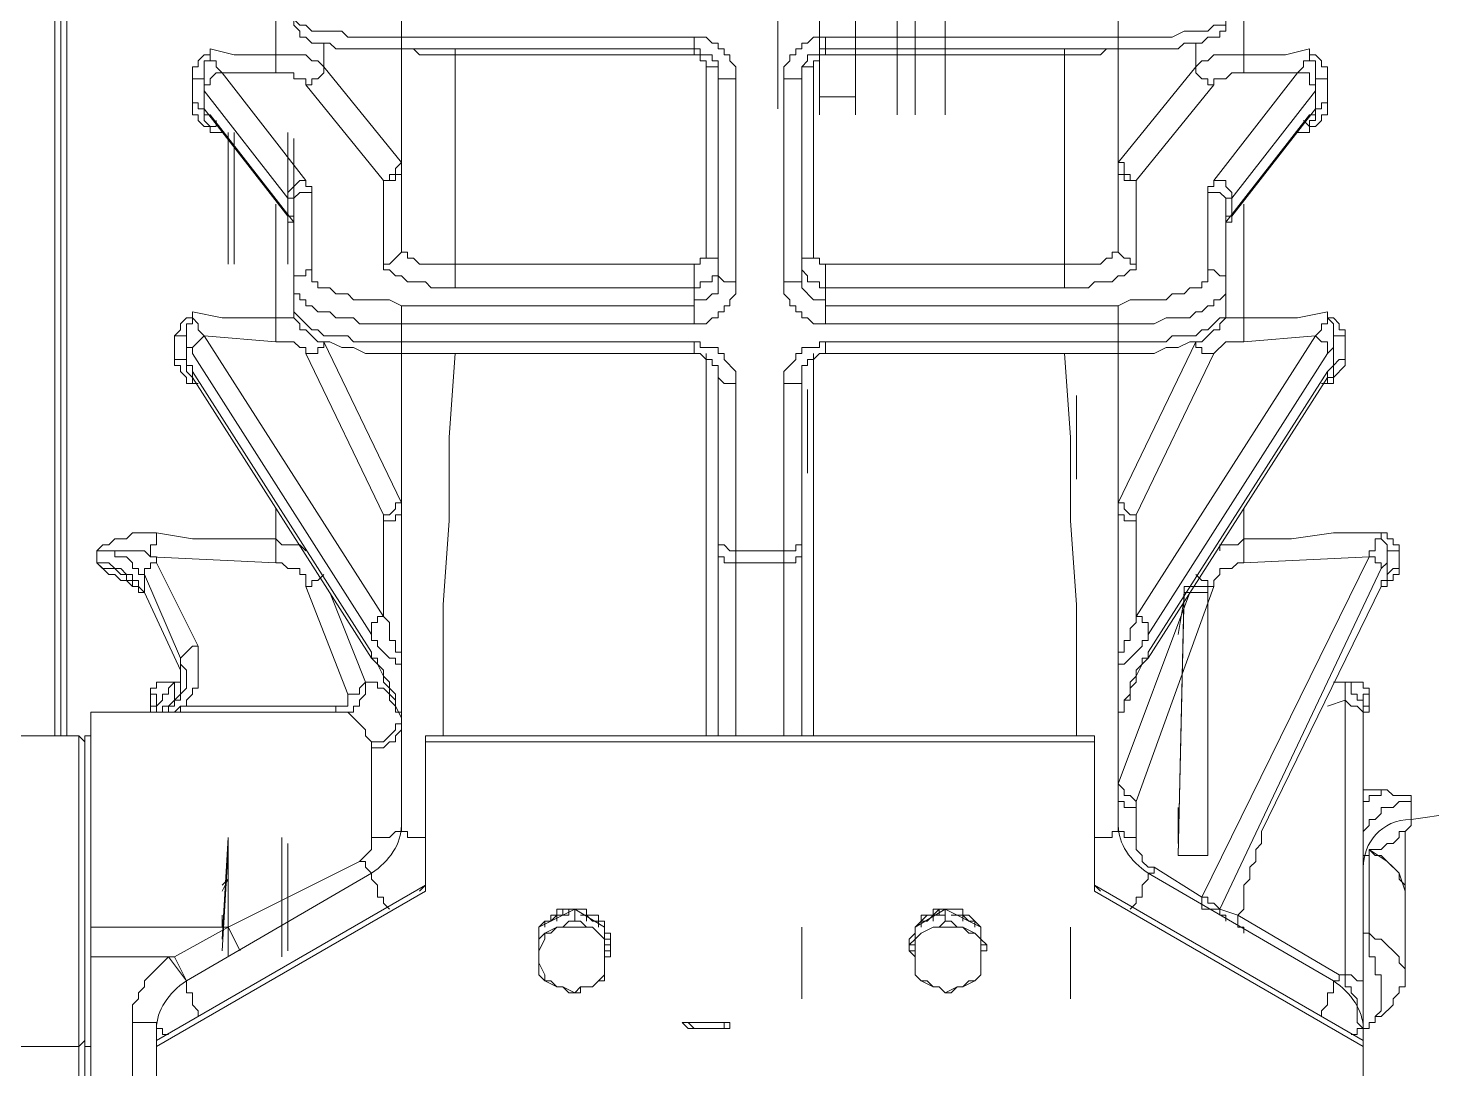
# Model space of a CAD drawing. Header units: millimetres. Extents: x 25083 to 52777, y 24772 to 45779.
# Drawn here: x 46741.4 to 46828.7, y 38544.3 to 38609 of the extents above; entities that cross this region are included whole.
import ezdxf

# ---------------------------------------------------------------- set-up
doc = ezdxf.new("R2010")
doc.units = ezdxf.units.MM

# ---------------------------------------------------------------- blocks, each defined once
blk = doc.blocks.new('zw$F4C5')
at = {"color": 7, "lineweight": 5}
for points in [[(632.796, 96.925), (632.796, 180.48)], [(633.167, 180.48), (633.167, 96.925)], [(633.538, 180.109), (633.538, 96.925)], [(677.73, 139.631), (677.73, 146.687), (678.102, 170.082)], [(688.128, 160.427), (688.128, 139.631)], [(688.128, 135.546), (688.128, 147.058)], [(646.536, 139.26), (646.536, 144.459)], [(706.696, 144.459), (706.696, 139.26)], [(677.73, 143.345), (677.73, 135.917)], [(685.157, 143.716), (685.157, 140.002)], [(685.157, 143.345), (685.157, 139.631)], [(686.271, 140.002), (686.271, 143.716)], [(686.271, 139.631), (686.271, 143.345)], [(654.335, 127.376), (654.335, 142.973)], [(698.898, 142.973), (698.898, 127.376)], [(654.335, 140.374), (650.992, 140.374), (650.621, 140.745), (648.764, 140.745), (648.393, 141.116), (648.021, 141.116), (647.65, 141.488)], [(647.65, 141.488), (647.65, 141.116), (648.021, 140.745), (648.021, 140.374), (648.393, 140.374), (648.764, 140.002), (649.878, 140.002), (650.25, 139.631), (654.335, 139.631)], [(680.33, 136.66), (680.33, 142.23)], [(680.33, 142.23), (680.33, 136.66)], [(682.558, 142.23), (682.558, 136.66)], [(682.558, 136.66), (682.558, 142.23)], [(698.898, 139.631), (702.611, 139.631), (702.983, 140.002), (704.097, 140.002), (704.468, 140.374), (705.211, 140.374), (705.211, 140.745), (705.582, 140.745), (705.582, 141.488)], [(705.582, 141.488), (705.582, 141.116), (704.839, 141.116), (704.468, 140.745), (702.983, 140.745), (702.24, 140.374), (699.269, 140.374)], [(685.157, 140.745), (685.157, 137.774)], [(686.271, 137.774), (686.271, 140.745)], [(649.507, 140.002), (649.507, 138.517)], [(672.531, 140.374), (654.335, 140.374)], [(675.131, 137.774), (675.131, 138.517), (674.759, 138.888), (674.759, 139.26), (674.388, 139.26), (674.388, 139.631), (674.017, 139.631), (674.017, 140.002), (673.645, 140.002), (673.274, 140.374), (672.531, 140.374)], [(672.531, 139.26), (672.531, 140.374)], [(680.701, 140.374), (679.958, 140.374), (679.587, 140.002), (679.216, 140.002), (679.216, 139.631), (678.844, 139.631), (678.844, 139.26), (678.473, 139.26), (678.473, 138.888), (678.102, 138.517), (678.102, 137.774)], [(699.269, 140.374), (680.701, 140.374)], [(680.701, 140.374), (680.701, 139.26)], [(685.157, 140.374), (685.157, 135.546)], [(686.271, 135.546), (686.271, 140.374)], [(703.725, 138.517), (703.725, 140.002)], [(641.337, 137.774), (641.337, 138.517), (641.708, 138.517), (641.708, 138.888), (642.08, 139.26), (642.451, 139.26), (642.451, 139.631)], [(642.08, 137.774), (642.08, 138.888), (642.451, 138.888), (642.451, 139.631)], [(646.536, 139.26), (643.937, 139.26), (642.451, 139.631)], [(643.194, 138.146), (642.822, 138.517), (642.822, 138.888), (642.451, 138.888), (642.451, 139.631)], [(649.507, 138.517), (649.136, 138.888), (648.764, 138.888), (648.393, 139.26), (646.536, 139.26)], [(646.536, 139.26), (646.536, 138.146)], [(672.531, 139.631), (654.335, 139.631)], [(654.335, 132.575), (654.335, 139.631)], [(657.677, 139.26), (655.449, 139.26), (655.077, 139.631), (654.706, 139.631)], [(657.677, 139.631), (657.677, 124.777)], [(657.677, 139.26), (672.531, 139.26)], [(672.531, 139.631), (672.903, 139.631), (672.903, 139.26), (673.645, 139.26), (673.645, 138.888), (674.017, 138.888), (674.017, 137.774)], [(672.531, 139.26), (672.903, 139.26), (672.903, 138.888), (673.274, 138.888), (673.274, 138.517)], [(677.73, 135.917), (677.73, 139.631)], [(679.216, 137.774), (679.216, 138.517), (679.587, 138.888), (679.587, 139.26), (680.33, 139.26), (680.33, 139.631), (680.701, 139.631)], [(679.958, 138.517), (679.958, 138.888), (680.33, 138.888), (680.33, 139.26), (680.701, 139.26)], [(698.898, 139.631), (680.701, 139.631)], [(680.701, 139.26), (695.555, 139.26)], [(688.128, 139.631), (688.128, 135.546)], [(695.555, 139.26), (697.784, 139.26), (698.155, 139.631), (698.526, 139.631)], [(695.555, 124.777), (695.555, 139.631)], [(698.898, 139.631), (698.898, 132.575)], [(706.696, 139.26), (704.839, 139.26), (704.468, 138.888), (704.097, 138.888), (703.725, 138.517)], [(710.781, 139.631), (709.296, 139.26), (706.696, 139.26)], [(706.696, 139.26), (706.696, 138.146)], [(710.781, 139.631), (710.781, 138.888), (710.41, 138.888), (710.41, 138.517), (710.038, 138.146)], [(710.781, 139.631), (710.781, 139.26), (711.152, 139.26), (711.524, 138.888), (711.524, 138.517), (711.895, 138.517), (711.895, 137.774)], [(710.781, 139.631), (710.781, 138.888), (711.152, 138.888), (711.152, 137.774)], [(643.194, 138.146), (642.822, 138.146), (642.451, 137.774), (642.451, 137.403), (642.08, 137.403), (642.08, 137.031)], [(643.194, 138.146), (646.536, 138.146)], [(648.393, 131.461), (643.194, 138.146)], [(646.536, 138.146), (647.65, 138.146), (647.65, 137.774), (648.393, 137.774), (648.393, 137.403)], [(649.507, 138.517), (649.507, 138.146), (649.136, 137.774), (648.764, 137.774), (648.764, 137.403), (648.393, 137.403)], [(654.335, 132.575), (649.507, 138.517)], [(674.017, 138.517), (673.274, 138.517)], [(673.274, 126.633), (673.274, 138.517)], [(679.958, 138.517), (679.216, 138.517)], [(679.958, 138.517), (679.958, 126.633)], [(685.157, 138.517), (685.157, 136.66)], [(686.271, 136.66), (686.271, 138.517)], [(703.725, 138.517), (698.898, 132.575)], [(703.725, 138.517), (703.725, 138.146), (704.097, 137.774), (704.468, 137.774), (704.468, 137.403), (704.839, 137.403)], [(710.038, 138.146), (704.839, 131.461)], [(704.839, 137.403), (704.839, 137.774), (705.582, 137.774), (705.953, 138.146), (706.696, 138.146)], [(706.696, 138.146), (710.038, 138.146)], [(710.038, 138.146), (710.781, 138.146), (710.781, 137.403), (711.152, 137.403), (711.152, 137.031)], [(642.08, 137.774), (641.337, 137.774)], [(641.337, 136.289), (641.337, 137.774)], [(642.08, 137.774), (642.08, 137.031)], [(642.08, 137.774), (642.08, 135.917)], [(642.08, 137.031), (647.279, 130.347)], [(648.393, 137.403), (653.22, 131.461)], [(675.131, 137.774), (674.017, 137.774)], [(674.017, 137.774), (674.017, 125.519)], [(675.131, 137.774), (675.131, 125.148)], [(678.102, 125.148), (678.102, 137.774)], [(679.216, 137.774), (678.102, 137.774)], [(679.216, 125.519), (679.216, 137.774)], [(685.157, 135.546), (685.157, 137.774)], [(685.157, 136.66), (685.157, 137.031)], [(686.271, 137.774), (686.271, 135.546)], [(686.271, 137.031), (686.271, 136.66)], [(700.012, 131.461), (704.839, 137.403)], [(705.953, 130.347), (711.152, 137.031)], [(711.895, 137.774), (711.152, 137.774)], [(711.152, 135.917), (711.152, 137.774)], [(711.152, 137.031), (711.152, 137.774)], [(711.895, 137.774), (711.895, 136.289)], [(641.337, 136.289), (641.708, 136.289), (641.708, 135.917), (642.08, 135.917)], [(642.451, 134.432), (642.451, 134.803), (642.08, 134.803), (641.708, 135.175), (641.708, 135.546), (641.337, 135.546), (641.337, 136.289)], [(680.33, 136.66), (682.558, 136.66)], [(682.558, 136.66), (680.33, 136.66)], [(680.33, 135.546), (680.33, 136.66)], [(680.33, 136.66), (680.33, 135.546)], [(682.558, 136.66), (682.558, 135.546)], [(682.558, 135.546), (682.558, 136.66)], [(711.895, 136.289), (711.895, 135.546), (711.524, 135.546), (711.524, 135.175), (711.152, 134.803), (710.781, 134.803), (710.781, 134.432)], [(711.152, 135.917), (711.524, 135.917), (711.524, 136.289), (711.895, 136.289)], [(647.279, 129.233), (642.08, 135.917)], [(642.451, 134.432), (642.451, 134.803), (642.08, 135.175), (642.08, 135.917)], [(642.08, 135.917), (642.08, 135.546), (642.451, 135.546)], [(642.451, 135.546), (647.65, 128.862)], [(710.781, 135.546), (705.582, 128.862)], [(711.152, 135.917), (705.953, 129.233)], [(711.152, 135.917), (711.152, 135.175), (710.781, 135.175), (710.781, 134.432)], [(710.781, 135.546), (711.152, 135.546), (711.152, 135.917)], [(642.451, 134.432), (642.451, 134.803), (642.822, 134.803), (642.822, 135.175)], [(642.451, 134.432), (643.194, 134.432)], [(643.565, 128.119), (643.565, 134.432)], [(643.937, 127.747), (643.937, 134.432)], [(647.279, 134.432), (647.279, 127.747)], [(710.038, 134.432), (710.781, 134.432)], [(710.41, 135.175), (710.781, 134.803), (710.781, 134.432)], [(647.65, 134.061), (647.65, 128.119)], [(643.937, 132.947), (643.937, 132.204)], [(647.279, 129.604), (647.279, 132.947)], [(647.279, 132.575), (647.279, 132.947)], [(643.565, 132.575), (643.565, 132.204)], [(643.565, 132.204), (643.565, 131.461)], [(643.565, 131.832), (643.565, 131.461)], [(643.937, 132.204), (643.937, 129.233)], [(643.937, 131.832), (643.937, 129.604)], [(647.279, 132.204), (647.279, 132.575)], [(647.279, 132.204), (647.279, 130.718)], [(647.65, 132.575), (647.65, 126.262)], [(654.335, 132.575), (653.963, 132.204), (653.963, 131.832), (653.592, 131.832), (653.592, 131.461), (653.22, 131.461)], [(654.335, 132.204), (654.335, 131.832), (653.963, 131.832), (653.963, 131.461), (653.22, 131.461)], [(654.335, 132.204), (654.335, 132.575)], [(698.898, 132.575), (699.269, 132.575), (699.269, 131.832), (699.64, 131.832), (699.64, 131.461), (700.012, 131.461)], [(698.898, 132.575), (698.898, 132.204)], [(700.012, 131.461), (699.269, 131.461), (699.269, 131.832), (698.898, 131.832), (698.898, 132.204)], [(643.565, 127.376), (643.565, 131.461)], [(643.565, 131.461), (643.565, 127.376)], [(648.393, 131.461), (648.021, 131.461), (647.279, 130.718), (647.279, 130.347)], [(648.393, 131.461), (648.393, 131.09), (648.764, 131.09), (648.764, 130.718)], [(653.22, 126.262), (653.22, 131.461)], [(700.012, 131.461), (700.012, 126.262)], [(704.468, 130.718), (704.468, 131.09), (704.839, 131.09), (704.839, 131.461)], [(704.839, 131.461), (705.582, 131.461), (705.582, 131.09), (705.953, 130.718), (705.953, 130.347)], [(643.565, 130.718), (643.565, 129.604)], [(647.279, 130.718), (647.279, 129.233)], [(647.279, 130.347), (647.65, 130.347), (647.65, 129.976)], [(647.279, 129.233), (647.279, 130.347)], [(648.764, 130.718), (648.021, 130.718), (647.65, 130.347), (647.65, 129.976)], [(648.764, 130.718), (648.764, 125.891)], [(705.582, 129.976), (705.582, 130.347), (705.211, 130.718), (704.468, 130.718)], [(704.468, 125.891), (704.468, 130.718)], [(705.582, 129.976), (705.582, 130.347), (705.953, 130.347)], [(705.953, 130.347), (705.953, 129.233)], [(643.565, 128.119), (643.565, 129.233)], [(643.937, 126.633), (643.937, 129.604)], [(643.937, 127.005), (643.937, 129.233)], [(646.536, 122.92), (646.536, 129.976)], [(647.279, 128.119), (647.279, 129.604)], [(647.279, 129.233), (647.279, 128.862), (647.65, 128.862)], [(647.65, 128.862), (647.65, 129.233), (647.279, 129.233)], [(647.279, 129.233), (647.279, 126.262)], [(647.65, 129.976), (647.65, 123.663)], [(705.582, 123.663), (705.582, 129.976)], [(705.953, 129.233), (705.582, 129.233), (705.582, 128.862)], [(705.582, 128.862), (705.953, 128.862), (705.953, 129.233)], [(706.696, 129.976), (706.696, 122.92)], [(647.65, 128.862), (647.65, 128.49)], [(705.582, 128.49), (705.582, 128.862)], [(647.279, 126.633), (647.279, 128.119)], [(643.565, 127.005), (643.565, 127.376)], [(643.565, 126.633), (643.565, 127.376)], [(643.565, 126.262), (643.565, 126.633)], [(643.937, 126.262), (643.937, 126.633)], [(647.279, 126.633), (647.279, 126.262)], [(653.22, 126.262), (653.592, 126.262), (654.335, 127.005), (654.335, 127.376)], [(657.677, 126.262), (655.449, 126.262), (655.077, 126.633), (654.706, 126.633), (654.706, 127.005), (654.335, 127.005), (654.335, 127.376)], [(674.017, 126.633), (674.017, 125.519), (673.645, 125.519), (673.645, 125.148), (672.903, 125.148), (672.903, 124.777), (672.531, 124.777)], [(673.274, 126.633), (672.903, 126.633), (672.903, 126.262), (672.531, 126.262)], [(673.274, 126.633), (674.017, 126.633)], [(680.701, 124.777), (680.33, 124.777), (680.33, 125.148), (679.587, 125.148), (679.587, 125.519), (679.216, 125.891), (679.216, 126.633)], [(679.216, 126.633), (679.958, 126.633)], [(680.701, 126.262), (680.33, 126.262), (680.33, 126.633), (679.958, 126.633)], [(695.555, 126.262), (697.784, 126.262), (698.155, 126.633), (698.526, 126.633), (698.526, 127.005), (698.898, 127.005), (698.898, 127.376)], [(698.898, 127.376), (698.898, 127.005), (699.269, 126.633), (699.64, 126.633), (699.64, 126.262), (700.012, 126.262)], [(648.764, 125.891), (648.393, 125.891), (648.393, 125.519), (647.65, 125.519), (647.65, 124.777)], [(654.335, 123.663), (653.592, 124.034), (651.364, 124.034), (650.992, 124.405), (650.25, 124.405), (649.878, 124.777), (649.136, 124.777), (649.136, 125.148), (648.764, 125.148), (648.764, 125.891)], [(653.22, 126.262), (653.22, 125.891), (653.592, 125.891), (653.963, 125.519), (654.335, 125.519), (654.706, 125.148), (655.82, 125.148), (656.191, 124.777), (657.677, 124.777)], [(672.531, 126.262), (657.677, 126.262)], [(672.531, 122.548), (672.531, 126.262)], [(695.555, 126.262), (680.701, 126.262)], [(680.701, 126.262), (680.701, 122.548)], [(695.555, 124.777), (697.041, 124.777), (697.412, 125.148), (698.526, 125.148), (698.898, 125.519), (699.269, 125.519), (699.64, 125.891), (700.012, 125.891), (700.012, 126.262)], [(704.468, 125.891), (704.468, 125.148), (704.097, 125.148), (704.097, 124.777), (703.354, 124.777), (702.983, 124.405), (702.24, 124.405), (701.869, 124.034), (699.64, 124.034), (698.898, 123.663)], [(705.582, 124.777), (705.582, 125.519), (705.211, 125.519), (704.839, 125.891), (704.468, 125.891)], [(674.017, 125.519), (674.017, 124.405), (673.645, 124.405), (673.274, 124.034), (672.531, 124.034), (672.531, 123.663)], [(672.531, 122.548), (673.274, 122.548), (673.645, 122.92), (674.017, 122.92), (674.017, 123.291), (674.388, 123.291), (674.388, 123.663), (674.759, 123.663), (674.759, 124.034), (675.131, 124.405), (675.131, 125.148)], [(674.017, 125.519), (674.388, 125.148), (675.131, 125.148)], [(678.102, 125.148), (679.216, 125.148), (679.216, 125.519)], [(678.102, 125.148), (678.102, 124.405), (678.473, 124.034), (678.473, 123.663), (678.844, 123.663), (678.844, 123.291), (679.216, 123.291), (679.216, 122.92), (679.587, 122.92), (679.958, 122.548), (680.701, 122.548)], [(680.701, 123.663), (680.701, 124.034), (679.958, 124.034), (679.216, 124.777), (679.216, 125.519)], [(647.65, 124.777), (647.65, 124.405), (648.021, 124.405), (648.021, 124.034), (648.393, 124.034), (648.393, 123.663), (648.764, 123.663), (649.136, 123.291), (649.878, 123.291), (650.25, 122.92), (651.364, 122.92), (651.735, 122.548), (654.335, 122.548)], [(672.531, 124.777), (657.677, 124.777)], [(695.555, 124.777), (680.701, 124.777)], [(698.898, 122.548), (701.126, 122.548), (701.869, 122.92), (703.354, 122.92), (703.725, 123.291), (704.097, 123.291), (704.468, 123.663), (704.839, 123.663), (704.839, 124.034), (705.211, 124.034), (705.582, 124.405), (705.582, 124.777)], [(640.223, 121.806), (640.594, 122.177), (640.594, 122.548), (640.966, 122.92), (641.337, 122.92), (641.337, 123.291)], [(640.966, 121.434), (640.966, 122.548), (641.337, 122.548), (641.337, 123.291)], [(646.536, 122.92), (643.194, 122.92), (641.337, 123.291)], [(642.08, 121.806), (641.708, 122.177), (641.708, 122.548), (641.337, 122.92), (641.337, 123.291)], [(654.335, 120.692), (652.106, 120.692), (651.364, 121.063), (650.621, 121.063), (649.878, 121.434), (649.136, 121.434), (648.393, 122.177), (648.021, 122.177), (648.021, 122.548), (647.65, 122.92), (647.65, 123.663)], [(647.65, 123.663), (647.65, 123.291), (648.764, 122.177), (649.136, 122.177), (649.507, 121.806), (650.992, 121.806), (651.364, 121.434), (654.335, 121.434)], [(654.335, 123.663), (672.531, 123.663)], [(654.335, 91.354), (654.335, 123.663)], [(680.701, 123.663), (698.898, 123.663)], [(698.898, 120.692), (701.126, 120.692), (701.869, 121.063), (702.611, 121.063), (703.354, 121.434), (704.097, 121.434), (704.839, 122.177), (705.211, 122.177), (705.211, 122.548), (705.582, 122.92), (705.582, 123.663)], [(698.898, 123.663), (698.898, 91.354)], [(705.582, 123.663), (705.582, 122.92), (705.211, 122.92), (704.468, 122.177), (704.097, 122.177), (703.725, 121.806), (702.24, 121.806), (701.869, 121.434), (699.269, 121.434)], [(711.895, 123.291), (710.038, 122.92), (706.696, 122.92)], [(711.895, 123.291), (711.895, 122.548), (711.524, 122.548), (711.524, 122.177), (711.152, 121.806)], [(711.895, 123.291), (711.895, 122.92), (712.267, 122.92), (712.638, 122.548), (712.638, 122.177), (713.009, 122.177), (713.009, 121.806)], [(711.895, 123.291), (711.895, 122.92), (712.267, 122.548), (712.267, 121.434)], [(648.021, 122.548), (647.65, 122.92), (646.536, 122.92)], [(646.536, 122.92), (646.536, 121.434)], [(654.335, 122.548), (672.531, 122.548)], [(680.701, 122.548), (698.898, 122.548)], [(706.696, 122.92), (705.582, 122.92), (705.211, 122.548)], [(706.696, 122.92), (706.696, 121.434)], [(640.966, 121.434), (640.966, 121.806), (640.223, 121.806)], [(640.223, 120.32), (640.223, 121.806)], [(640.966, 121.434), (640.966, 121.063), (641.337, 121.063), (641.337, 120.692)], [(640.966, 121.434), (640.966, 119.949)], [(642.08, 121.806), (641.337, 121.063), (641.337, 120.692)], [(642.08, 121.806), (646.536, 121.434)], [(653.22, 104.352), (642.08, 121.806)], [(646.536, 121.434), (647.65, 121.434), (648.021, 121.063), (648.393, 121.063), (648.393, 120.692)], [(649.507, 121.434), (649.507, 121.063), (649.136, 121.063), (649.136, 120.692), (648.393, 120.692)], [(654.335, 111.408), (649.507, 121.434)], [(654.335, 121.434), (672.531, 121.434)], [(672.531, 121.434), (672.903, 121.434), (672.903, 121.063), (674.017, 121.063), (674.017, 120.692), (674.388, 120.692), (674.388, 120.32), (675.131, 119.578), (675.131, 118.835)], [(672.531, 120.692), (672.531, 121.434)], [(680.701, 121.434), (680.33, 121.434), (680.33, 121.063), (679.216, 121.063), (679.216, 120.692), (678.844, 120.692), (678.844, 120.32), (678.102, 119.578), (678.102, 118.835)], [(698.898, 121.434), (680.701, 121.434)], [(680.701, 121.434), (680.701, 120.692)], [(699.269, 121.434), (698.898, 121.434)], [(703.725, 121.434), (698.898, 111.408)], [(711.152, 121.806), (700.012, 104.352)], [(703.725, 121.434), (703.725, 121.063), (704.097, 121.063), (704.097, 120.692), (704.839, 120.692)], [(704.839, 120.692), (705.582, 121.434), (706.696, 121.434)], [(706.696, 121.434), (711.152, 121.806)], [(711.152, 121.806), (711.524, 121.434), (711.895, 121.434), (711.895, 120.692)], [(711.895, 120.692), (712.267, 121.063), (712.267, 121.434)], [(713.009, 121.806), (712.267, 121.806), (712.267, 121.434)], [(712.267, 119.949), (712.267, 121.434)], [(713.009, 121.806), (713.009, 120.32)], [(641.337, 120.692), (652.478, 103.238)], [(648.393, 120.692), (653.22, 110.665)], [(654.335, 120.692), (672.531, 120.692)], [(654.335, 111.408), (654.335, 120.692)], [(656.934, 96.925), (656.934, 105.095), (657.305, 110.294), (657.305, 115.493), (657.677, 120.692)], [(672.531, 120.692), (672.903, 120.692), (673.274, 120.32), (673.645, 120.32), (673.645, 119.949), (674.017, 119.949), (674.017, 119.206)], [(673.274, 96.925), (673.274, 120.692)], [(679.216, 119.206), (679.216, 119.949), (679.587, 119.949), (679.587, 120.32), (679.958, 120.32), (680.33, 120.692), (680.701, 120.692)], [(679.958, 120.692), (679.958, 96.925)], [(698.898, 120.692), (680.701, 120.692)], [(695.555, 120.692), (695.927, 115.493), (695.927, 110.294), (696.298, 105.095), (696.298, 96.925)], [(698.898, 120.692), (698.898, 111.408)], [(700.012, 110.665), (704.839, 120.692)], [(700.754, 103.238), (711.895, 120.692)], [(640.223, 120.32), (640.966, 120.32), (640.966, 119.949)], [(641.337, 118.835), (640.966, 118.835), (640.966, 119.206), (640.594, 119.578), (640.594, 119.949), (640.223, 119.949), (640.223, 120.32)], [(641.337, 119.578), (641.337, 119.949), (640.966, 119.949)], [(641.337, 118.835), (641.337, 119.206), (640.966, 119.578), (640.966, 119.949)], [(652.478, 102.124), (641.337, 119.578)], [(641.337, 119.206), (641.337, 119.578)], [(711.895, 119.578), (700.754, 102.124)], [(713.009, 120.32), (713.009, 119.949), (712.267, 119.206), (712.267, 118.835), (711.895, 118.835)], [(712.267, 119.949), (711.895, 119.578)], [(712.267, 119.949), (712.267, 119.206), (711.895, 119.206), (711.895, 118.835)], [(711.895, 119.206), (711.895, 119.578)], [(712.267, 119.949), (712.638, 120.32), (713.009, 120.32)], [(652.478, 101.752), (641.337, 119.206)], [(641.337, 118.835), (641.337, 119.206)], [(641.337, 118.835), (641.708, 118.835)], [(675.131, 118.835), (674.388, 118.835), (674.017, 119.206)], [(674.017, 119.206), (674.017, 96.925)], [(675.131, 118.835), (675.131, 96.925)], [(679.216, 119.206), (679.216, 118.835), (678.102, 118.835)], [(678.102, 96.925), (678.102, 118.835)], [(679.216, 96.925), (679.216, 119.206)], [(711.895, 119.206), (700.754, 101.752)], [(711.524, 118.835), (711.895, 118.835)], [(711.895, 119.206), (711.895, 118.835)], [(679.587, 118.464), (679.587, 118.092)], [(679.587, 115.121), (679.587, 118.092)], [(696.298, 118.092), (696.298, 114.75)], [(679.587, 116.235), (679.587, 116.607)], [(679.587, 113.264), (679.587, 116.235)], [(696.298, 116.235), (696.298, 112.893)], [(646.536, 109.18), (646.536, 111.036)], [(654.335, 111.408), (653.963, 111.408), (653.963, 111.036), (653.592, 110.665), (653.22, 110.665)], [(654.335, 111.036), (654.335, 110.665), (653.963, 110.665), (653.963, 110.294), (653.22, 110.294)], [(654.335, 111.036), (654.335, 111.408)], [(698.898, 111.408), (699.269, 111.408), (699.269, 111.036), (699.64, 110.665), (700.012, 110.665)], [(698.898, 111.408), (698.898, 111.036)], [(700.012, 110.294), (699.269, 110.294), (699.269, 110.665), (698.898, 110.665), (698.898, 111.036)], [(706.696, 111.036), (706.696, 109.18)], [(653.22, 110.665), (653.22, 110.294)], [(653.22, 104.352), (653.22, 110.294)], [(700.012, 110.294), (700.012, 110.665)], [(700.012, 110.294), (700.012, 104.352)], [(639.109, 109.551), (637.623, 109.551), (637.252, 109.18), (636.509, 109.18), (636.138, 108.808), (635.767, 108.808), (635.395, 108.437)], [(638.737, 108.065), (638.737, 108.808), (639.109, 108.808), (639.109, 109.551)], [(646.536, 109.18), (641.337, 109.18), (639.109, 109.551)], [(646.536, 109.18), (646.907, 108.808), (647.279, 108.808)], [(646.536, 107.694), (646.536, 109.18)], [(675.131, 108.437), (674.759, 108.437), (674.388, 108.808), (674.017, 108.808), (674.017, 109.18)], [(679.216, 109.18), (679.216, 108.808), (678.844, 108.808), (678.844, 108.437), (678.102, 108.437)], [(705.953, 108.808), (706.325, 108.808), (706.696, 109.18)], [(715.237, 109.551), (712.267, 109.551), (709.667, 109.18), (706.696, 109.18)], [(706.696, 107.694), (706.696, 109.18)], [(715.237, 109.551), (715.237, 109.18), (714.866, 109.18), (714.866, 108.437), (714.495, 108.437), (714.495, 108.065)], [(715.237, 109.551), (715.609, 109.551), (715.609, 109.18), (715.98, 109.18), (715.98, 108.808), (716.352, 108.808), (716.352, 108.437)], [(715.237, 109.551), (715.237, 109.18), (715.609, 108.808), (715.609, 108.065)], [(635.395, 108.437), (638.366, 108.437), (638.737, 108.065)], [(635.395, 108.437), (636.509, 108.437), (636.509, 108.065), (637.252, 108.065), (637.623, 107.694), (637.623, 107.323), (637.995, 107.323), (637.995, 106.951), (638.366, 106.951)], [(635.395, 107.694), (635.395, 108.437)], [(647.279, 108.808), (648.021, 108.808), (648.393, 108.437)], [(678.102, 108.437), (675.131, 108.437)], [(705.211, 108.437), (705.211, 108.808), (705.953, 108.808)], [(716.352, 108.437), (715.609, 108.437), (715.609, 108.065)], [(716.352, 108.437), (716.352, 107.323)], [(637.995, 106.209), (637.623, 106.209), (637.252, 106.58), (636.881, 106.58), (636.509, 106.951), (636.138, 106.951), (635.395, 107.694)], [(636.881, 106.951), (636.509, 107.323), (635.767, 107.323), (635.395, 107.694)], [(638.366, 105.837), (637.995, 106.209), (637.995, 106.58), (637.623, 106.58), (637.623, 106.951), (637.252, 106.951), (636.881, 107.323), (636.509, 107.323), (636.138, 107.694), (635.395, 107.694)], [(638.366, 106.951), (638.366, 107.323), (638.737, 107.323), (638.737, 107.694), (639.109, 107.694)], [(638.737, 108.065), (646.536, 107.694)], [(638.737, 108.065), (639.109, 108.065), (639.109, 107.694)], [(641.708, 102.495), (639.109, 107.694)], [(646.536, 107.694), (646.907, 107.694), (647.279, 107.323), (648.021, 107.323), (648.021, 106.951), (648.393, 106.951), (648.393, 106.209)], [(675.131, 107.694), (674.388, 107.694), (674.388, 108.065), (674.017, 108.065)], [(678.102, 107.694), (675.131, 107.694)], [(679.216, 108.065), (678.844, 108.065), (678.844, 107.694), (678.102, 107.694)], [(714.495, 108.065), (704.097, 86.898)], [(704.839, 106.209), (704.839, 106.58), (705.211, 106.951), (705.211, 107.323), (705.953, 107.323), (706.325, 107.694), (706.696, 107.694)], [(706.696, 107.694), (714.495, 108.065)], [(714.495, 108.065), (714.866, 108.065), (714.866, 107.694), (715.237, 107.694), (715.237, 107.323)], [(715.237, 107.323), (715.609, 107.694), (715.609, 108.065)], [(715.609, 106.951), (715.609, 108.065)], [(636.881, 106.951), (637.252, 106.951), (637.252, 106.58), (637.623, 106.58), (637.623, 106.209), (637.995, 106.209), (637.995, 105.837)], [(638.366, 106.951), (640.594, 101.752)], [(638.366, 106.951), (638.366, 105.837)], [(648.393, 106.209), (648.764, 106.209), (648.764, 106.58), (649.136, 106.58), (649.507, 106.951)], [(704.839, 106.209), (704.468, 106.209), (704.468, 106.58), (704.097, 106.58), (703.725, 106.951)], [(705.211, 86.155), (715.237, 107.323)], [(716.352, 107.323), (716.352, 106.951), (715.98, 106.951), (715.98, 106.58), (715.609, 106.58), (715.609, 106.209), (715.237, 106.209)], [(715.609, 106.58), (715.237, 106.58)], [(715.237, 106.209), (715.237, 106.58), (715.609, 106.58)], [(715.609, 106.58), (715.237, 106.58), (715.237, 106.209)], [(715.609, 106.951), (715.98, 107.323), (716.352, 107.323)], [(715.609, 106.951), (715.609, 106.58)], [(715.609, 106.951), (715.609, 106.58)], [(637.995, 105.837), (638.366, 105.837)], [(638.366, 105.837), (640.594, 101.01)], [(640.594, 101.01), (638.366, 105.837)], [(648.393, 106.209), (650.992, 99.524)], [(652.106, 100.267), (649.878, 105.837)], [(703.354, 105.837), (698.898, 93.954)], [(700.012, 92.84), (704.839, 106.209)], [(702.983, 106.209), (702.611, 89.498)], [(702.611, 89.498), (702.983, 105.837)], [(702.983, 106.209), (704.468, 106.209)], [(702.983, 105.837), (702.983, 106.209)], [(704.468, 105.837), (702.983, 105.837)], [(704.468, 105.837), (704.468, 106.209)], [(704.468, 106.209), (704.468, 89.498)], [(704.468, 89.498), (704.468, 105.837)], [(715.237, 106.209), (707.81, 90.983)], [(715.237, 106.209), (707.81, 90.983)], [(702.611, 103.238), (702.983, 105.466)], [(702.611, 103.238), (702.983, 105.466)], [(704.468, 103.238), (704.468, 105.466)], [(704.468, 103.238), (704.468, 105.466)], [(653.22, 104.352), (652.849, 104.352), (652.849, 103.981), (652.478, 103.981), (652.478, 103.238)], [(654.335, 102.124), (653.963, 102.124), (653.963, 102.495), (653.963, 102.866), (653.592, 102.866), (653.592, 103.981), (653.22, 104.352)], [(700.012, 104.352), (700.012, 103.981), (699.64, 103.609), (699.64, 102.866), (699.269, 102.866), (699.269, 102.124), (698.898, 102.124), (698.898, 101.752), (698.898, 102.124)], [(700.012, 104.352), (700.383, 104.352), (700.383, 103.981), (700.754, 103.981), (700.754, 103.238)], [(652.478, 103.238), (652.478, 102.866), (652.849, 102.866), (652.849, 102.495), (653.592, 101.752), (653.963, 101.752), (653.963, 101.381), (654.335, 101.381)], [(700.754, 103.238), (700.754, 102.866), (700.383, 102.866), (700.383, 102.495), (699.269, 101.381), (698.898, 101.381)], [(640.594, 101.752), (641.337, 102.495), (641.708, 102.495)], [(640.594, 98.781), (640.966, 98.781), (640.966, 99.153), (641.337, 99.524), (641.337, 99.896), (641.708, 99.896), (641.708, 102.495)], [(652.478, 102.124), (652.478, 101.752), (652.849, 101.752), (652.849, 101.381), (653.22, 101.01), (653.22, 100.638), (653.592, 100.267), (653.592, 99.896), (653.963, 99.524), (653.963, 98.41), (654.335, 98.41), (654.335, 98.039)], [(652.478, 101.752), (652.478, 102.124)], [(654.335, 102.124), (654.335, 101.381)], [(698.898, 101.381), (698.898, 102.124)], [(700.754, 102.124), (700.754, 101.752), (700.383, 101.752), (700.383, 101.381), (700.012, 101.01), (700.012, 100.638), (699.64, 100.267), (699.64, 99.524), (699.269, 99.153), (699.269, 98.41), (698.898, 98.41), (698.898, 98.039)], [(700.754, 101.752), (700.754, 102.124)], [(640.594, 101.752), (640.594, 101.381), (640.966, 101.01), (640.966, 99.896)], [(640.594, 101.381), (640.594, 101.752)], [(640.594, 99.896), (640.594, 101.381)], [(640.594, 101.01), (640.594, 101.381)], [(652.478, 101.752), (652.849, 101.381), (653.22, 100.638), (653.22, 100.267), (653.592, 99.896), (653.592, 99.524), (653.963, 99.153), (653.963, 98.41), (654.335, 98.41), (654.335, 98.039)], [(654.335, 98.039), (654.335, 101.381)], [(698.898, 98.039), (698.898, 98.41), (699.269, 98.41), (699.269, 99.153), (699.64, 99.153), (699.64, 99.896), (700.012, 100.267), (700.012, 100.638), (700.383, 101.381), (700.754, 101.752)], [(698.898, 101.381), (698.898, 98.039)], [(640.594, 101.01), (640.594, 99.896)], [(640.594, 99.896), (640.594, 101.01)], [(638.737, 99.524), (638.737, 99.896), (639.109, 99.896), (639.109, 100.267), (640.223, 100.267)], [(639.109, 98.781), (639.109, 99.524), (638.737, 99.524)], [(638.737, 98.781), (638.737, 99.524)], [(639.109, 98.781), (639.48, 99.153), (639.48, 99.524), (639.852, 99.524)], [(639.852, 99.524), (639.852, 99.896), (640.223, 100.267)], [(640.594, 100.267), (640.223, 100.267)], [(640.223, 99.153), (640.223, 100.267)], [(640.594, 99.524), (640.594, 99.153), (640.223, 99.153)], [(640.594, 99.524), (640.223, 99.153)], [(640.594, 99.896), (640.594, 99.524)], [(640.594, 99.524), (640.594, 99.896)], [(640.966, 99.896), (640.594, 99.524)], [(650.25, 98.781), (650.992, 98.781), (650.992, 99.524)], [(650.992, 99.524), (651.735, 99.524), (651.735, 99.896), (652.106, 100.267)], [(652.106, 100.267), (652.106, 99.524), (651.735, 99.153), (651.735, 98.781), (651.364, 98.781)], [(654.335, 98.039), (653.963, 98.781), (653.592, 99.153), (653.592, 99.524), (653.22, 99.896), (652.849, 99.896), (652.849, 100.267), (652.106, 100.267)], [(713.009, 100.267), (712.267, 100.267)], [(714.123, 98.781), (714.123, 99.153), (713.752, 99.153), (713.752, 99.524), (713.381, 99.524), (713.381, 100.267), (713.009, 100.267)], [(713.009, 100.267), (713.009, 99.153)], [(714.495, 99.524), (714.495, 99.896), (714.123, 99.896), (714.123, 100.267), (713.009, 100.267)], [(714.495, 99.524), (714.123, 99.524), (714.123, 98.781)], [(714.495, 99.524), (714.495, 98.781)], [(638.737, 98.781), (639.109, 98.781), (639.109, 98.41)], [(638.737, 98.781), (638.737, 98.41), (639.109, 98.41)], [(640.223, 99.153), (639.852, 98.781), (639.48, 98.781), (639.48, 98.41), (639.109, 98.41)], [(640.223, 99.153), (640.223, 98.781), (639.852, 98.781), (639.852, 98.41), (639.109, 98.41)], [(639.109, 98.781), (639.109, 98.41)], [(640.594, 98.781), (640.223, 98.41), (639.48, 98.41)], [(640.594, 98.781), (650.25, 98.781)], [(640.594, 98.781), (640.594, 98.41)], [(650.25, 98.41), (650.25, 98.781)], [(651.364, 98.781), (651.364, 98.41), (650.621, 98.41)], [(711.895, 98.781), (713.009, 99.153)], [(713.009, 82.07), (713.009, 99.153)], [(714.123, 98.41), (713.752, 98.781), (713.381, 98.781), (713.009, 99.153)], [(714.123, 49.762), (714.123, 98.781)], [(714.495, 98.781), (714.495, 98.41), (714.123, 98.41)], [(714.123, 98.41), (714.123, 98.781), (714.495, 98.781)], [(650.621, 98.41), (635.024, 98.41)], [(635.024, 49.391), (635.024, 98.41)], [(650.621, 98.41), (650.992, 98.41), (652.106, 97.296), (652.106, 96.925), (652.478, 96.553)], [(654.335, 98.039), (654.335, 97.667), (653.963, 97.667), (653.963, 97.296), (653.22, 96.553), (652.478, 96.553)], [(654.335, 98.039), (654.335, 98.41)], [(654.335, 98.039), (654.335, 97.667)], [(654.335, 97.667), (654.335, 98.039)], [(654.335, 98.039), (654.335, 97.667)], [(698.898, 98.41), (698.898, 93.954)], [(698.898, 97.667), (698.898, 98.039)], [(698.898, 97.667), (698.898, 98.039)], [(634.281, 96.925), (630.196, 96.925)], [(634.653, 96.553), (634.281, 96.925)], [(634.281, 74.272), (634.281, 96.925)], [(635.024, 96.925), (634.653, 96.925)], [(634.653, 96.925), (634.653, 74.272)], [(654.335, 97.667), (654.335, 97.296), (653.963, 96.925), (653.963, 96.553), (653.592, 96.553), (653.22, 96.182), (652.478, 96.182)], [(655.82, 96.925), (697.412, 96.925)], [(655.82, 87.269), (655.82, 96.925)], [(697.412, 87.269), (697.412, 96.925)], [(652.478, 96.553), (652.478, 96.182)], [(652.478, 90.612), (652.478, 96.182)], [(655.82, 96.553), (697.412, 96.553)], [(700.012, 92.84), (699.64, 93.211), (699.269, 93.211), (699.269, 93.582), (698.898, 93.954)], [(698.898, 93.211), (698.898, 93.954)], [(715.237, 93.582), (714.123, 93.582)], [(714.123, 92.097), (714.123, 92.84), (714.495, 92.84), (714.495, 93.211), (715.237, 93.211), (715.237, 93.582)], [(715.237, 93.582), (715.609, 93.582), (715.98, 93.211), (717.094, 93.211), (717.094, 92.84)], [(698.898, 93.211), (698.898, 92.84), (699.269, 92.84), (699.269, 92.468), (700.012, 92.468)], [(700.012, 92.468), (700.012, 92.84)], [(717.094, 92.84), (716.352, 92.84), (715.98, 92.468), (715.237, 92.468), (715.237, 92.097), (714.866, 91.726), (714.495, 91.726), (714.495, 91.354), (714.123, 90.983), (714.123, 89.498)], [(717.094, 92.84), (717.094, 91.726)], [(700.012, 92.468), (700.012, 90.612)], [(702.611, 90.24), (702.611, 92.468)], [(702.611, 90.24), (702.611, 92.468)], [(704.468, 90.24), (704.468, 92.468)], [(704.468, 90.24), (704.468, 92.468)], [(717.094, 91.726), (717.094, 91.354), (716.723, 90.983), (716.352, 90.983), (716.352, 90.612), (715.98, 90.24), (715.609, 90.24), (715.237, 89.869), (714.495, 89.869)], [(719.694, 92.097), (717.094, 91.726)], [(652.478, 90.612), (653.592, 90.612), (653.963, 90.983), (654.335, 90.983), (654.335, 91.354)], [(655.82, 90.612), (654.706, 90.612), (654.706, 90.983), (654.335, 90.983), (654.335, 91.354)], [(697.412, 90.612), (698.526, 90.612), (698.526, 90.983), (698.898, 90.983), (698.898, 91.354)], [(698.898, 91.354), (698.898, 90.983), (699.269, 90.983), (699.269, 90.612), (700.012, 90.612)], [(706.696, 87.269), (706.696, 87.641), (707.068, 88.012), (707.068, 88.755), (707.439, 89.126), (707.439, 89.869), (707.81, 90.24), (707.81, 90.983)], [(707.81, 90.983), (707.81, 90.24), (707.439, 89.869), (707.439, 89.126), (707.068, 88.755), (707.068, 88.012), (706.696, 87.641)], [(716.723, 82.07), (716.723, 90.983)], [(643.194, 84.298), (643.565, 90.612)], [(643.565, 83.927), (643.565, 90.612)], [(646.907, 90.612), (646.907, 83.927)], [(647.279, 90.24), (647.279, 84.298)], [(652.478, 90.612), (652.478, 89.869), (651.735, 89.126)], [(701.126, 88.755), (700.754, 88.755), (700.383, 89.126), (700.383, 89.498), (700.012, 89.869), (700.012, 90.612)], [(643.565, 89.869), (643.194, 83.556)], [(643.565, 89.869), (643.565, 88.012)], [(643.565, 89.869), (643.565, 89.498)], [(651.735, 89.126), (643.565, 85.041)], [(643.565, 86.155), (643.565, 89.126)], [(646.907, 88.012), (646.907, 89.869)], [(646.907, 89.498), (646.907, 89.869)], [(646.907, 89.498), (646.907, 86.527)], [(647.279, 88.755), (647.279, 89.498)], [(647.279, 89.126), (647.279, 89.498)], [(647.279, 87.641), (647.279, 89.126)], [(652.478, 88.383), (652.106, 88.755), (652.106, 89.126), (651.735, 89.126)], [(702.611, 89.498), (704.468, 89.498)], [(702.611, 89.498), (704.468, 89.498)], [(714.495, 89.869), (714.495, 89.498), (714.123, 89.498)], [(714.495, 89.869), (715.609, 89.126)], [(716.723, 87.269), (716.723, 87.641), (716.352, 88.012), (716.352, 88.383), (715.237, 89.498), (714.866, 89.498), (714.495, 89.869)], [(714.495, 89.498), (714.495, 84.67)], [(715.609, 89.126), (716.352, 88.383)], [(640.966, 81.699), (652.478, 88.383)], [(643.565, 88.012), (643.565, 88.383)], [(643.565, 88.012), (643.565, 88.383)], [(647.279, 88.755), (647.279, 86.527)], [(653.592, 86.155), (653.22, 86.527), (653.22, 86.898), (652.849, 86.898), (652.849, 87.641), (652.478, 88.012), (652.478, 88.383)], [(699.64, 86.155), (700.012, 86.527), (700.012, 86.898), (700.383, 86.898), (700.383, 87.641), (700.754, 88.012), (700.754, 88.383)], [(701.126, 88.755), (701.126, 88.383), (700.754, 88.383)], [(712.267, 81.699), (700.754, 88.383)], [(704.097, 86.898), (701.126, 88.755)], [(716.352, 88.383), (716.723, 87.269)], [(655.82, 87.641), (639.109, 77.985)], [(643.194, 87.269), (643.565, 88.012)], [(643.194, 87.641), (643.565, 88.012)], [(643.565, 88.012), (643.565, 87.269)], [(646.907, 86.527), (646.907, 88.012)], [(647.279, 86.527), (647.279, 87.641)], [(655.449, 87.269), (655.82, 87.641), (655.82, 88.012)], [(697.784, 87.269), (697.412, 87.641), (697.412, 88.012)], [(714.123, 77.985), (697.412, 87.641)], [(706.325, 85.784), (706.696, 86.155), (706.696, 87.641)], [(639.109, 77.614), (655.82, 87.269)], [(643.565, 87.269), (643.565, 83.927)], [(646.907, 83.927), (646.907, 86.527)], [(646.907, 86.527), (646.907, 85.413)], [(647.279, 84.67), (647.279, 86.527)], [(647.279, 86.527), (647.279, 85.413)], [(697.412, 87.269), (714.123, 77.614)], [(704.097, 86.898), (704.468, 86.898), (704.468, 86.527), (704.839, 86.527), (705.211, 86.155)], [(704.097, 86.898), (704.097, 86.527)], [(705.211, 86.155), (704.097, 86.155), (704.097, 86.527)], [(706.325, 85.413), (706.325, 85.784), (706.696, 86.155), (706.696, 87.269)], [(643.194, 85.784), (643.194, 85.413)], [(643.194, 85.784), (643.194, 85.041)], [(643.565, 85.413), (643.565, 86.155)], [(665.104, 86.155), (662.876, 85.041)], [(663.619, 85.784), (663.619, 85.413), (663.247, 85.413)], [(663.619, 85.784), (663.619, 85.413), (663.247, 85.413), (663.247, 85.041)], [(663.619, 85.784), (663.619, 85.413), (663.247, 85.413)], [(664.361, 86.155), (664.361, 85.784), (663.619, 85.784)], [(663.619, 85.784), (663.99, 85.784)], [(663.99, 85.784), (663.619, 85.784)], [(663.619, 85.413), (663.99, 85.784)], [(664.361, 86.155), (663.99, 86.155), (663.99, 85.784)], [(664.361, 85.784), (663.99, 85.784)], [(663.99, 85.784), (663.99, 85.413)], [(664.361, 85.784), (663.99, 85.784)], [(664.733, 86.155), (664.361, 86.155)], [(664.361, 85.784), (664.361, 86.155)], [(664.361, 85.784), (664.733, 85.784)], [(664.733, 86.155), (664.733, 85.784)], [(665.104, 86.155), (664.733, 86.155)], [(664.733, 86.155), (664.733, 85.784)], [(665.475, 86.155), (665.104, 86.155)], [(665.847, 86.155), (665.104, 86.155)], [(665.104, 86.155), (666.961, 85.041)], [(665.475, 86.155), (665.104, 86.155)], [(665.104, 85.413), (665.104, 86.155)], [(665.475, 85.784), (665.847, 85.784)], [(665.847, 85.784), (665.475, 85.784)], [(666.218, 85.784), (665.475, 85.784)], [(665.847, 85.784), (665.475, 85.784)], [(665.847, 85.784), (665.847, 86.155)], [(666.218, 85.784), (665.847, 85.784)], [(666.218, 85.413), (665.847, 85.784)], [(666.218, 85.784), (665.847, 85.784)], [(665.847, 85.413), (665.847, 85.784)], [(666.589, 85.784), (666.218, 85.784)], [(666.589, 85.413), (666.589, 85.784)], [(688.128, 86.155), (686.271, 85.041)], [(686.643, 85.784), (686.643, 85.413)], [(687.014, 85.784), (686.643, 85.413), (686.643, 85.041)], [(687.014, 85.784), (686.643, 85.413)], [(687.014, 85.784), (686.643, 85.784)], [(686.643, 85.413), (687.014, 85.413), (687.386, 85.784)], [(687.757, 86.155), (687.386, 85.784), (687.014, 85.784)], [(687.757, 85.784), (687.014, 85.784)], [(687.386, 85.784), (687.014, 85.784)], [(687.757, 86.155), (687.386, 86.155), (687.386, 85.784)], [(687.757, 85.784), (687.386, 85.784)], [(687.386, 85.784), (687.386, 85.413)], [(688.128, 86.155), (687.757, 86.155)], [(687.757, 85.784), (687.757, 86.155)], [(687.757, 85.784), (688.128, 85.784)], [(688.128, 86.155), (688.128, 85.784)], [(688.5, 86.155), (688.128, 86.155)], [(688.128, 86.155), (690.356, 85.041)], [(688.128, 86.155), (688.128, 85.784)], [(688.128, 85.413), (688.128, 86.155)], [(688.871, 86.155), (688.5, 86.155)], [(688.5, 85.784), (688.871, 85.784)], [(689.242, 85.784), (689.242, 86.155), (688.871, 86.155)], [(689.242, 85.784), (688.871, 85.784)], [(689.614, 85.784), (688.871, 85.784)], [(689.614, 85.784), (688.871, 85.784)], [(689.614, 85.413), (689.242, 85.784)], [(689.614, 85.784), (689.242, 85.784)], [(689.242, 85.413), (689.242, 85.784)], [(689.985, 85.413), (689.614, 85.784)], [(706.325, 85.784), (705.211, 86.155)], [(705.211, 86.155), (705.211, 85.784)], [(705.211, 86.155), (705.211, 85.784), (705.582, 85.784), (705.582, 85.413)], [(712.638, 82.07), (706.325, 85.784)], [(706.325, 85.413), (706.325, 85.784)], [(706.325, 85.784), (706.325, 85.041), (706.696, 85.041)], [(643.565, 85.041), (635.024, 85.041)], [(643.565, 85.041), (640.223, 83.184)], [(643.194, 85.413), (643.194, 85.041)], [(643.565, 83.184), (643.565, 85.413)], [(644.308, 83.556), (643.565, 85.041)], [(646.907, 85.413), (646.907, 83.184)], [(647.279, 85.413), (647.279, 84.298)], [(647.279, 84.67), (647.279, 83.556)], [(663.247, 85.413), (662.876, 85.041)], [(662.876, 82.07), (662.876, 85.041)], [(662.876, 83.184), (662.876, 83.556), (663.247, 84.298), (663.247, 84.67), (663.99, 85.041)], [(663.99, 85.041), (663.619, 84.67), (663.247, 84.67), (662.876, 84.298)], [(662.876, 84.67), (662.876, 84.298)], [(663.247, 85.413), (663.247, 85.041)], [(663.247, 85.413), (663.247, 85.041)], [(663.619, 85.413), (663.247, 85.413)], [(665.104, 85.413), (664.733, 85.413), (664.361, 85.041), (663.99, 85.041)], [(663.99, 85.041), (666.218, 85.041)], [(666.218, 85.041), (665.847, 85.041), (665.475, 85.413), (665.104, 85.413)], [(666.589, 85.413), (666.218, 85.413)], [(666.589, 85.413), (666.218, 85.413)], [(666.589, 85.041), (666.589, 85.413), (666.218, 85.413)], [(666.589, 85.413), (666.218, 85.413)], [(666.961, 84.298), (666.218, 85.041)], [(666.218, 85.041), (666.961, 84.298), (666.961, 83.184)], [(666.589, 85.041), (666.589, 85.413)], [(666.589, 85.041), (666.589, 85.413)], [(666.961, 85.041), (666.961, 85.413), (666.589, 85.413)], [(666.961, 82.07), (666.961, 85.041)], [(666.961, 84.298), (666.961, 84.67)], [(667.332, 84.298), (667.332, 84.67), (666.961, 84.67)], [(679.216, 84.67), (679.216, 85.041)], [(679.216, 82.07), (679.216, 84.67)], [(686.271, 84.67), (685.9, 84.298)], [(686.643, 85.413), (686.271, 85.041)], [(686.271, 82.07), (686.271, 85.041)], [(686.271, 83.184), (686.271, 84.298), (686.643, 84.67), (687.386, 85.041)], [(687.386, 85.041), (686.643, 84.67), (686.271, 84.298)], [(687.014, 85.413), (686.643, 85.413)], [(686.643, 85.413), (686.643, 85.041)], [(686.643, 85.413), (686.643, 85.041)], [(688.128, 85.413), (687.757, 85.041), (687.386, 85.041)], [(687.386, 85.041), (689.242, 85.041)], [(689.242, 85.041), (688.871, 85.041), (688.5, 85.413), (688.128, 85.413)], [(690.356, 84.298), (689.985, 84.67), (689.614, 84.67), (689.242, 85.041)], [(689.242, 85.041), (689.985, 84.67), (690.356, 84.298), (690.356, 83.184)], [(689.985, 85.413), (689.614, 85.413)], [(689.985, 85.413), (689.614, 85.413)], [(689.985, 85.041), (689.985, 85.413), (689.614, 85.413)], [(689.985, 85.041), (689.985, 85.413)], [(689.985, 85.041), (689.985, 85.413)], [(690.356, 85.041), (689.985, 85.413)], [(690.356, 82.07), (690.356, 85.041)], [(690.356, 84.298), (690.356, 84.67)], [(690.356, 84.298), (690.356, 84.67)], [(695.927, 81.699), (695.927, 85.041)], [(706.696, 85.041), (706.325, 85.041), (706.325, 85.413)], [(706.696, 84.67), (706.696, 85.041)], [(714.123, 85.041), (714.123, 84.67), (714.495, 84.67)], [(714.495, 84.67), (714.866, 84.298), (715.237, 84.298), (716.352, 83.184), (716.352, 82.813), (716.723, 82.442), (716.723, 82.07)], [(714.866, 82.442), (714.866, 83.184), (714.495, 83.184), (714.495, 84.67)], [(643.565, 83.556), (643.565, 83.927)], [(646.907, 83.927), (646.907, 83.556)], [(647.279, 84.298), (647.279, 83.927)], [(662.876, 84.298), (662.876, 83.927)], [(662.876, 84.298), (662.876, 83.927)], [(662.876, 84.298), (662.876, 83.927)], [(662.876, 83.927), (662.876, 84.298)], [(662.876, 83.927), (662.876, 83.556)], [(666.961, 84.298), (667.332, 84.298), (667.332, 83.927)], [(667.332, 83.927), (666.961, 83.927)], [(666.961, 83.927), (667.332, 83.927)], [(667.332, 83.927), (667.332, 84.298)], [(667.332, 83.927), (667.332, 84.298)], [(667.332, 83.927), (667.332, 84.298)], [(667.332, 83.556), (667.332, 83.927)], [(679.216, 83.556), (679.216, 83.927)], [(685.9, 84.298), (685.9, 83.927)], [(685.9, 84.298), (685.9, 83.927)], [(685.9, 84.298), (685.9, 83.927)], [(685.9, 83.927), (686.271, 84.298)], [(685.9, 83.927), (686.271, 83.927)], [(686.271, 83.927), (685.9, 83.927)], [(685.9, 83.927), (685.9, 83.556)], [(690.356, 84.298), (690.356, 83.927)], [(690.728, 83.927), (690.356, 84.298)], [(690.356, 83.927), (690.356, 84.298)], [(690.356, 83.927), (690.356, 84.298)], [(690.728, 83.927), (690.356, 83.927)], [(690.728, 83.927), (690.356, 83.927)], [(690.728, 83.927), (690.356, 83.927)], [(690.728, 83.927), (690.356, 83.927)], [(690.356, 83.556), (690.728, 83.556), (690.728, 83.927)], [(695.927, 80.585), (695.927, 83.927)], [(635.024, 83.184), (639.852, 83.184)], [(637.623, 79.099), (637.623, 80.214), (637.995, 80.585), (637.995, 80.956), (638.366, 81.328), (638.366, 81.699), (639.852, 83.184)], [(639.852, 83.184), (640.966, 81.699)], [(640.223, 83.184), (640.966, 81.699)], [(646.907, 83.556), (646.907, 83.184)], [(662.876, 83.184), (662.876, 83.556)], [(663.99, 81.328), (663.247, 81.699), (663.247, 82.07), (662.876, 82.813), (662.876, 83.184)], [(666.961, 83.184), (666.961, 82.07), (666.218, 81.328)], [(666.961, 83.556), (667.332, 83.556)], [(667.332, 83.556), (667.332, 83.184), (666.961, 83.184)], [(679.216, 80.956), (679.216, 83.556)], [(686.271, 83.556), (685.9, 83.556)], [(686.271, 83.184), (685.9, 83.556)], [(687.386, 81.328), (686.643, 81.699), (686.271, 82.07), (686.271, 83.184)], [(690.356, 83.184), (690.356, 82.07), (689.985, 81.699), (689.242, 81.328)], [(690.356, 83.556), (690.356, 83.184)], [(662.876, 82.07), (663.247, 81.699), (663.619, 81.699), (663.99, 81.328)], [(666.218, 81.328), (666.589, 81.699), (666.961, 81.699), (666.961, 82.07)], [(679.216, 82.07), (679.216, 81.699)], [(686.271, 82.07), (686.643, 81.699), (687.014, 81.699), (687.386, 81.328)], [(689.242, 81.328), (689.614, 81.699), (689.985, 81.699), (690.356, 82.07)], [(712.267, 81.699), (712.638, 81.699), (712.638, 82.07)], [(712.638, 82.07), (713.009, 82.07)], [(713.009, 82.07), (713.381, 82.07), (713.752, 81.699), (714.123, 81.699)], [(713.009, 82.07), (713.009, 81.328), (713.381, 81.328), (713.381, 80.956), (713.752, 80.585), (713.752, 79.099)], [(715.237, 80.585), (715.237, 82.07), (714.866, 82.07), (714.866, 82.442)], [(716.723, 82.07), (716.723, 81.328), (716.352, 81.328), (716.352, 80.956), (715.98, 80.585), (715.98, 80.214), (715.237, 79.471), (714.866, 79.471), (714.866, 79.099)], [(641.708, 79.471), (641.708, 79.842), (641.337, 80.214), (641.337, 80.956), (640.966, 80.956), (640.966, 81.699)], [(663.99, 81.328), (664.361, 81.328), (664.733, 80.956), (665.104, 80.956)], [(666.218, 81.328), (665.475, 81.328), (665.104, 80.956), (664.361, 81.328), (663.99, 81.328)], [(665.104, 80.956), (665.475, 80.956), (665.475, 81.328), (666.218, 81.328)], [(687.386, 81.328), (687.757, 81.328), (688.128, 80.956)], [(689.242, 81.328), (688.871, 81.328), (688.128, 80.956), (687.757, 81.328), (687.386, 81.328)], [(688.128, 80.956), (688.5, 80.956), (688.871, 81.328), (689.242, 81.328)], [(711.524, 79.471), (711.524, 79.842), (711.895, 80.214), (711.895, 80.956), (712.267, 80.956), (712.267, 81.699)], [(679.216, 80.956), (679.216, 80.585)], [(714.866, 79.099), (714.866, 79.471), (715.237, 79.842), (715.237, 80.585)], [(639.109, 78.728), (639.109, 79.099), (637.623, 79.099)], [(637.623, 50.133), (637.623, 79.099)], [(639.852, 78.357), (639.48, 78.357), (639.48, 78.728), (639.109, 78.728)], [(639.109, 51.248), (639.109, 78.728)], [(673.274, 78.728), (672.16, 78.728), (671.788, 79.099), (673.274, 79.099)], [(673.274, 79.099), (672.16, 79.099), (672.531, 78.728), (673.274, 78.728)], [(673.274, 78.728), (674.388, 78.728), (674.388, 79.099), (673.274, 79.099)], [(673.274, 79.099), (674.759, 79.099), (674.759, 78.728), (673.274, 78.728)], [(713.381, 78.357), (713.752, 78.357), (713.752, 78.728), (714.123, 78.728)], [(713.752, 79.099), (714.123, 78.728)], [(714.123, 77.985), (714.123, 78.728), (714.495, 78.728), (714.495, 79.099), (714.866, 79.099)], [(634.653, 77.985), (634.281, 77.614)], [(714.123, 77.614), (714.123, 77.985)], [(634.281, 77.614), (630.196, 77.614)], [(635.024, 77.614), (634.653, 77.614)]]:
    blk.add_lwpolyline(points, dxfattribs=at)
for points in [[(717.094, 91.726), (715.237, 91.726), (714.123, 90.24), (714.123, 88.755)], [(654.335, 91.354), (654.335, 90.24), (653.592, 89.126), (652.478, 88.383)], [(698.898, 91.354), (698.898, 90.24), (699.64, 89.126), (700.754, 88.383)], [(640.223, 83.184), (640.223, 83.184), (640.223, 83.184), (639.852, 83.184)], [(640.966, 81.699), (639.852, 80.956), (639.109, 79.842), (639.109, 78.728)], [(714.123, 78.728), (714.123, 79.842), (713.381, 80.956), (712.267, 81.699)]]:
    blk.add_open_spline(points, degree=3, dxfattribs=at)

msp = doc.modelspace()

# ---------------------------------------------------------------- block references
msp.add_blockref('zw$F4C5', (46110.278, 38468.039))

doc.saveas('drawing.dxf')
